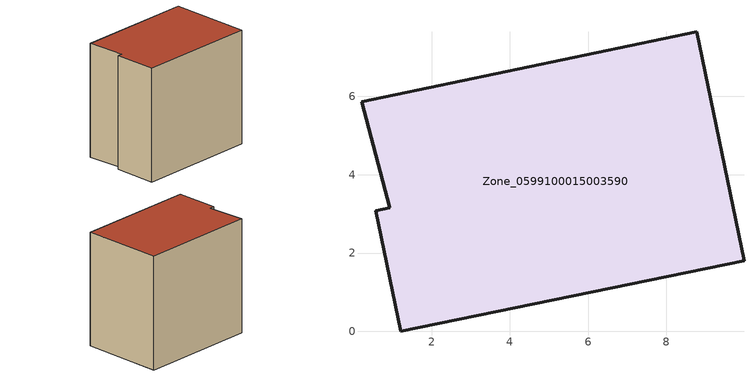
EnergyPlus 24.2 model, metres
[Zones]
Zone_0599100015003590
 floor ground (C_G): 1.22,0 0.57,3.08 0.94,3.16 0.21,5.86 8.78,7.66 9.98,1.8 z0.88
 wall outside (C_F): 1.22,0 9.98,1.8 8.78,7.66 0.21,5.86 0.94,3.16 0.57,3.08 1.22,0 z0.88:9.36
 roof outside (C_R): 0.57,3.08 1.22,0 9.98,1.8 8.78,7.66 0.21,5.86 0.94,3.16 z9.36
[BUILDING]
Pand.0599100015003590: North Axis=0; Terrain=City; Loads Convergence Tolerance Value=0.04; Temperature Convergence Tolerance Value=0.4; Solar Distribution=FullExterior; Maximum Number of Warmup Days=25; Minimum Number of Warmup Days=1
[Site:Location]
Rotterdam.The.Hague.AP_ZH_NLD Design_Conditions: Latitude=51.96; Longitude=4.45; Time Zone=1; Elevation=-4.5
[SITE:GROUNDTEMPERATURE:BUILDINGSURFACE]
18, 18, 18, 18, 18, 18, 18, 18, 18, 18, 18, 18
[MATERIAL] Thermal Absorptance=0.9; Solar Absorptance=0.7; Visible Absorptance=0.7
Name | Roughness | Thickness | Conductivity | Density | Specific Heat
G.TI.1975-1991 | MediumSmooth | 0.15 | 0.288461 | 540 | 1210
F.TI.1975-1991 | Rough | 0.3 | 0.230769 | 1920 | 840
R.TI.1975-1991 | MediumRough | 0.2 | 0.153846 | 1500 | 1000
[CONSTRUCTION]
C_G: G.TI.1975-1991
C_F: F.TI.1975-1991
C_R: R.TI.1975-1991
[ZONE]
Zone_0599100015003590: Type=1; Multiplier=1; Ceiling Height=Autocalculate; Volume=Autocalculate; Floor Area=autocalculate; Part of Total Floor Area=Yes
[ZONEINFILTRATION:DESIGNFLOWRATE]
Infil_Zone_0599100015003590: Zone or ZoneList or Space or SpaceList=Zone_0599100015003590; Schedule=AlwaysOn; Design Flow Rate Calculation Method=Flow/Area; Flow Rate per Floor Area=0.003; Constant Term Coefficient=1; Temperature Term Coefficient=0; Velocity Term Coefficient=0; Velocity Squared Term Coefficient=0
[HVACTEMPLATE:ZONE:IDEALLOADSAIRSYSTEM]
Zone_0599100015003590: Maximum Heating Supply Air Temperature=50; Minimum Cooling Supply Air Temperature=13; Maximum Heating Supply Air Humidity Ratio=0.0156; Minimum Cooling Supply Air Humidity Ratio=0.0077; Heating Limit=NoLimit; Cooling Limit=NoLimit; Dehumidification Control Type=ConstantSensibleHeatRatio; Cooling Sensible Heat Ratio=0.7; Dehumidification Setpoint=60; Humidification Control Type=None; Humidification Setpoint=30; Outdoor Air Method=None; Outdoor Air Flow Rate per Person=0.00944; Outdoor Air Flow Rate per Zone Floor Area=0; Outdoor Air Flow Rate per Zone=0; Demand Controlled Ventilation Type=None; Outdoor Air Economizer Type=NoEconomizer; Heat Recovery Type=None; Sensible Heat Recovery Effectiveness=0.7; Latent Heat Recovery Effectiveness=0.65
[ZONECONTROL:THERMOSTAT]
ThermostatControl_Zone_0599100015003590: Zone or ZoneList=Zone_0599100015003590; Control Type Schedule=DualSetpointControlType; Control 1=Thermostat_Zone_0599100015003590; Temperature Difference Between Cutout And Setpoint=0
[THERMOSTATSETPOINT:DUALSETPOINT]
Thermostat_Zone_0599100015003590: Heating Setpoint Temperature Schedule=HeatingSetpoint_Zone_0599100015003590; Cooling Setpoint Temperature Schedule=CoolingSetpoint_Zone_0599100015003590
[SCHEDULE:COMPACT]
HeatingSetpoint_Zone_0599100015003590: Through: 12/31, For: AllDays, Until: 24:00, 21
CoolingSetpoint_Zone_0599100015003590: Through: 12/31, For: AllDays, Until: 24:00, 24
DualSetpointControlType: Through: 12/31, For: AllDays, Until: 24:00, 4
AlwaysOn: Through: 12/31, For: AllDays, Until: 24:00, 1
